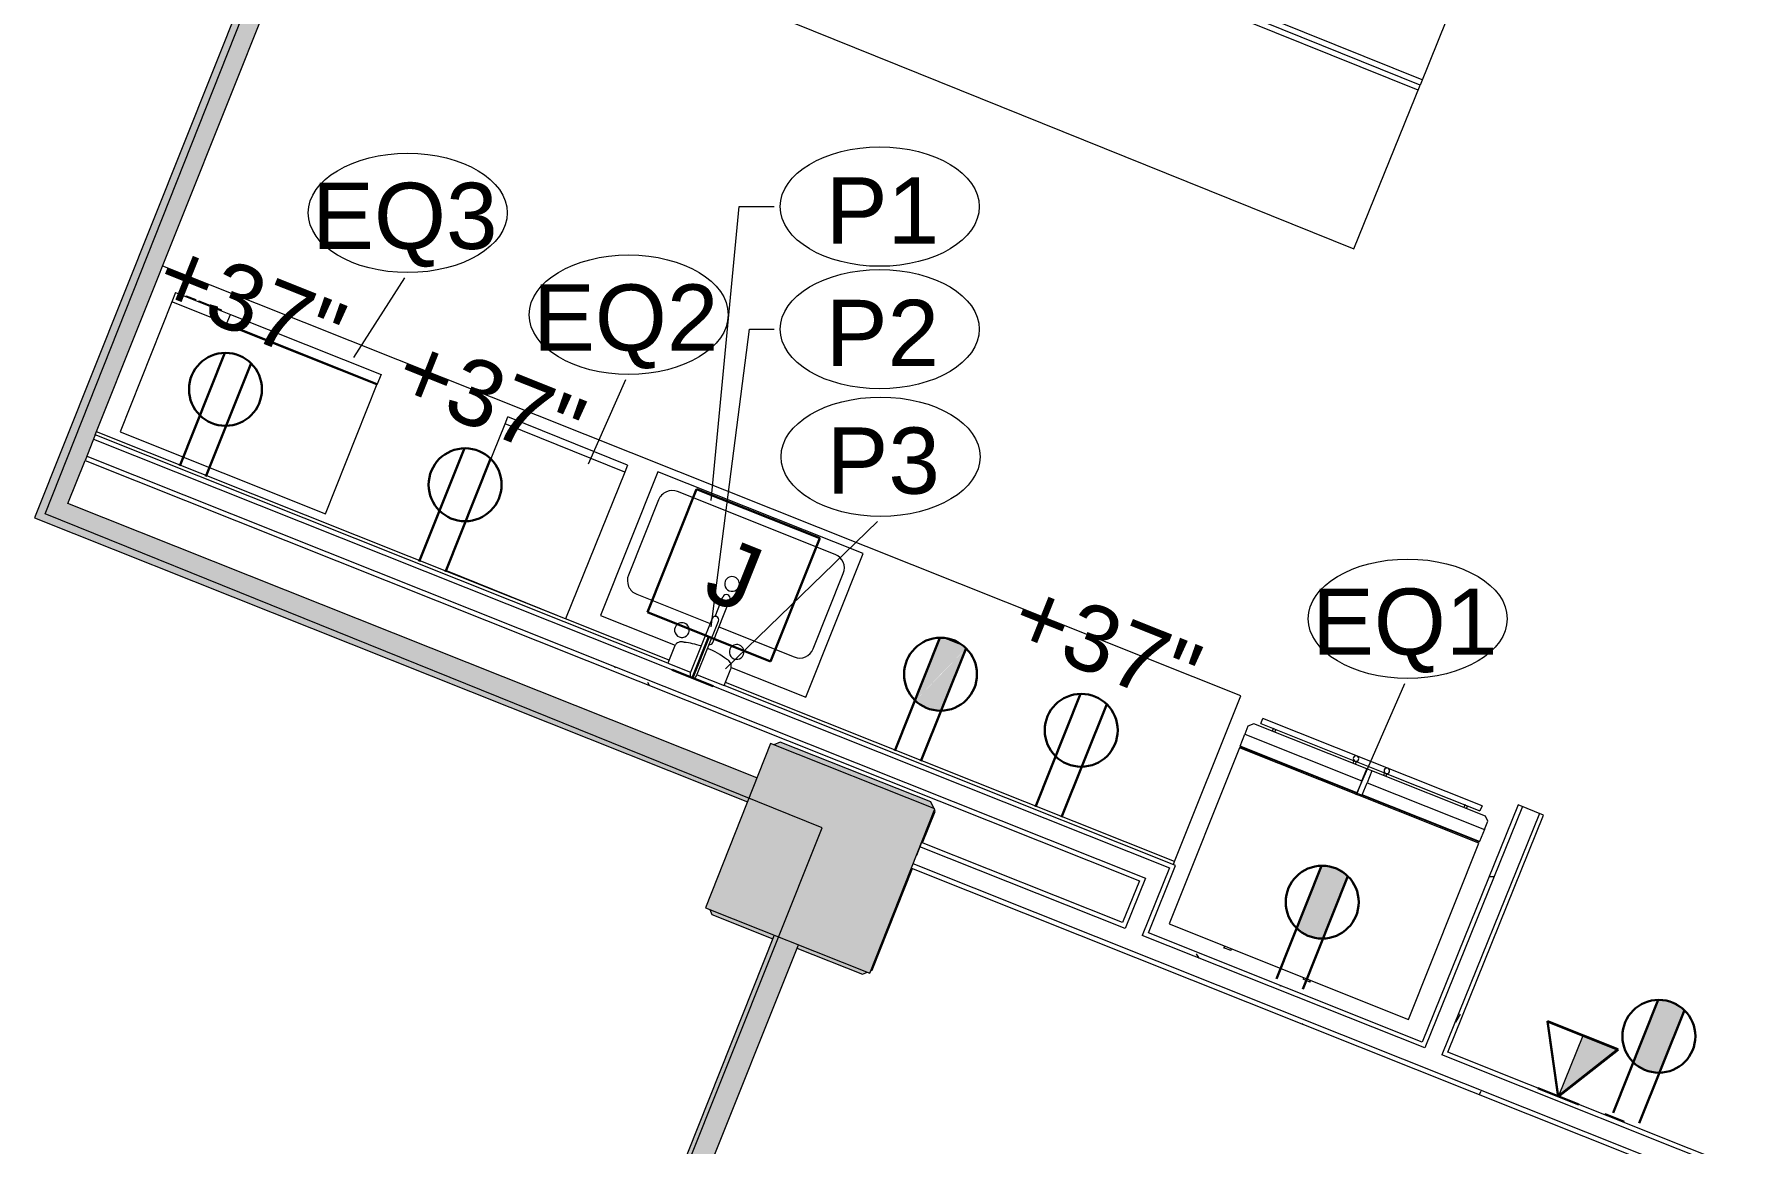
# Model space of a CAD drawing. Header units: inches. Extents: x -13 to 4331, y -638 to 2885.
# Drawn here: x 2575.8 to 2809.6, y 1684.1 to 1834.7 of the extents above; entities that cross this region are included whole.
import ezdxf

# ---------------------------------------------------------------- set-up
doc = ezdxf.new("R2010")
doc.units = ezdxf.units.IN
doc.header["$MEASUREMENT"] = 0
for name, color, linetype, lineweight in [('A-ANNO-NOTE', 131, 'Continuous', 30), ('A-DETL-THIN', 151, 'Continuous', 9), ('A-WALL', 113, 'Continuous', 9), ('A-WALL-PATT', 111, 'Continuous', 13), ('Chevy Chase Pavilion_3rd Floor Base_dwg', 8, 'Continuous', 9), ('E-ELEC-FIXT', 91, 'Continuous', 9), ('I-WALL', 2, 'Continuous', 13), ('P-SANR-FIXT', 6, 'Continuous', 9), ('P-SANR-FIXT-IDEN', 2, 'Continuous', 9), ('Q-CASE', 31, 'Continuous', 9), ('Q-SPCQ', 91, 'Continuous', 9), ('Q-SPCQ-IDEN', 132, 'Continuous', 9), ('S-COLS', 52, 'Continuous', 13)]:
    doc.layers.add(name, color=color, linetype=linetype, lineweight=lineweight)
doc.styles.add('Arial_4', font='arial.ttf', dxfattribs={"height": 9})
doc.styles.add('Swis721 Lt BT', font='swissl.ttf', dxfattribs={"height": 9})
pattern_1 = [(0, (0, 0), (30.72, 7.68), [1.267, -21.773, 1.267, -21.773, -122.88]), (0, (0, 0), (30.72, 7.68), [-46.08, 1.267, -44.813, 1.267, -21.773, -53.76]), (0, (0, 0), (30.72, 7.68), [-115.2, 1.267, -14.093, 1.267, -37.133]), (120, (11.52, 3.84), (-22.011075, 22.7643), [1.267, -21.773, 1.267, -21.773, -122.88]), (120, (11.52, 3.84), (-22.011075, 22.7643), [-46.08, 1.267, -44.813, 1.267, -21.773, -53.76]), (120, (11.52, 3.84), (-22.011075, 22.7643), [-115.2, 1.267, -14.093, 1.267, -37.133]), (240, (15.36, 19.2), (-8.708925, -30.4443), [1.267, -21.773, 1.267, -21.773, -122.88]), (240, (15.36, 19.2), (-8.708925, -30.4443), [-46.08, 1.267, -44.813, 1.267, -21.773, -53.76]), (240, (15.36, 19.2), (-8.708925, -30.4443), [-115.2, 1.267, -14.093, 1.267, -37.133])]

# ---------------------------------------------------------------- blocks, each defined once
blk = doc.blocks.new('Concrete-Rectangular-Column - 24x24-5082804-FIRST FLOOR POWER _ SIGNAL')
at = {"layer": 'S-COLS', "lineweight": 9}
blk.add_hatch(color=7, dxfattribs=at).paths.add_polyline_path([(12, -12), (12, 12), (-12, 12), (-12, -12)], flags=0)
at = {"layer": 'S-COLS', "color": 8, "lineweight": 20}
for p, q in [((12, 12), (-12, 12)), ((-12, 12), (-12, -12)), ((12, -12), (12, 12)), ((-12, -12), (12, -12))]:
    blk.add_line(p, q, dxfattribs=at)
blk = doc.blocks.new('C-Counter Top - ADJ HEIGHT-5508203-FIRST FLOOR POWER _ SIGNAL')
at = {"layer": 'Q-CASE'}
for p, q in [((-47.26, -0.31), (-47.26, -0.75)), ((-47.26, -0.75), (-47.26, -25)), ((-47.26, -0.75), (18.37, -0.75)), ((26.59, -0.75), (110.23, -0.75)), ((-47.26, -25), (110.23, -25))]:
    blk.add_line(p, q, dxfattribs=at)
blk = doc.blocks.new('A-Refrigerator - A-Refrigerator-V20-FIRST FLOOR POWER _ SIGNAL')
at = {"layer": 'Q-SPCQ'}
for p, q in [((17.5, 13.75), (-17.5, 13.75)), ((-17.5, 13.75), (-17.5, -12)), ((-3.18, 14), (-3.18, 13.75)), ((-3.16, 14), (-3.18, 14)), ((-3.18, 14), (-2.18, 14)), ((-2.18, 14), (-2.2, 14)), ((-2.18, 13.75), (-2.18, 14)), ((8.38, 14), (8.38, 13.75)), ((8.4, 14), (8.38, 14)), ((8.38, 14), (9.38, 14)), ((9.38, 14), (9.36, 14)), ((9.38, 13.75), (9.38, 14)), ((17.5, -12), (17.5, 13.75)), ((-17.5, -12), (17.5, -12)), ((-0.36, -12.19), (-17.5, -12.19)), ((-17.5, -12.19), (-17.5, -12.25)), ((-17.5, -12.25), (-0.36, -12.25)), ((-17.5, -14), (-17.5, -12.25)), ((-0.36, -14), (-17.5, -14)), ((-17.5, -14), (-17.5, -15.21)), ((-0.36, -12.25), (-0.36, -12.19)), ((17.5, -12.19), (-0.36, -12.19)), ((-0.36, -12.25), (-0.36, -14)), ((-0.36, -15.75), (-0.36, -14)), ((0.39, -12.25), (17.5, -12.25)), ((0.39, -14), (0.39, -12.25)), ((17.5, -14), (0.39, -14)), ((0.39, -14), (0.39, -15.75)), ((17.5, -12.25), (17.5, -12.19)), ((17.5, -12.25), (17.5, -14)), ((17.5, -15.14), (17.5, -14)), ((-17.5, -15.21), (-16.96, -15.75)), ((-16.96, -15.75), (-0.36, -15.75)), ((-2.39, -16.13), (-16, -16.13)), ((-16, -16.88), (-16, -16.13)), ((-14.19, -15.75), (-14.19, -16.13)), ((-14.19, -15.75), (-14.19, -16.17)), ((-13.81, -16.13), (-13.81, -15.75)), ((-13.81, -16.17), (-13.81, -15.75)), ((-2.42, -15.75), (-2.42, -16.18)), ((-2.42, -15.75), (-2.42, -16.18)), ((2.07, -16.13), (-2.07, -16.13)), ((-2.04, -16.2), (-2.04, -15.75)), ((-2.04, -16.2), (-2.04, -15.75)), ((-0.36, -15.75), (0.39, -15.75)), ((0.39, -15.75), (16.89, -15.75)), ((2.04, -15.75), (2.04, -16.2)), ((2.04, -15.75), (2.04, -16.2)), ((16, -16.13), (2.39, -16.13)), ((2.42, -16.18), (2.42, -15.75)), ((2.42, -16.18), (2.42, -15.75)), ((13.81, -15.75), (13.81, -16.13)), ((13.81, -15.75), (13.81, -16.17)), ((14.19, -16.13), (14.19, -15.75)), ((14.19, -16.17), (14.19, -15.75)), ((16, -16.13), (16, -16.88)), ((16.89, -15.75), (17.5, -15.14)), ((-16, -16.88), (16, -16.88))]:
    blk.add_line(p, q, dxfattribs=at)
for centre, start, end in [((-2.25, -16.5), 90, 270), ((-2.25, -16.5), 270, 90), ((2.25, -16.5), 90, 270), ((2.25, -16.5), 270, 90)]:
    blk.add_arc(centre, 0.375, start, end, dxfattribs=at)
blk = doc.blocks.new('C-Counter Top1 - 24_ Depth-5485153-FIRST FLOOR POWER _ SIGNAL')
at = {"layer": 'Q-CASE'}
for p, q in [((-47.26, 0), (-47.26, -24)), ((101.74, -24), (101.74, 0)), ((101.74, -0.75), (-47.26, -0.75)), ((-47.26, -24), (101.74, -24))]:
    blk.add_line(p, q, dxfattribs=at)
blk = doc.blocks.new('C-Counter Top1 - 16_ Depth_ Bar Height-5485154-FIRST FLOOR POWER _ SIGNAL')
at = {"layer": 'Q-CASE'}
for p, q in [((-47.26, 16), (101.74, 16)), ((-47.26, 0), (-47.26, 16)), ((101.74, 16), (101.74, 0)), ((101.74, 0.75), (-47.26, 0.75)), ((101.74, 0), (-47.26, 0))]:
    blk.add_line(p, q, dxfattribs=at)
blk = doc.blocks.new('Sink Kitchen-Single - 30_ x 21_-V22-FIRST FLOOR POWER _ SIGNAL')
at = {"layer": 'P-SANR-FIXT'}
for p, q in [((-3.47, 10.59), (-14.38, 10.59)), ((-14.38, 10.59), (-14.38, -10.41)), ((15.62, 10.59), (4.71, 10.59)), ((15.62, -10.41), (15.62, 10.59)), ((0.12, 8.34), (0.12, 2.09)), ((0.12, 6.09), (-10.88, 6.09)), ((1.12, 4.96), (1.12, 2.09)), ((12.12, 6.09), (1.4, 6.09)), ((-12.88, 4.09), (-12.88, -6.91)), ((14.12, -6.91), (14.12, 4.09)), ((-10.88, -8.91), (12.12, -8.91)), ((-14.38, -10.41), (15.62, -10.41))]:
    blk.add_line(p, q, dxfattribs=at)
for centre, radius, start, end in [((-3.38, 8.34), 1, 360, 180), ((-3.38, 8.34), 1, 180, 0), ((0.62, 8.34), 0.5, 108.7594, 180), ((4.62, 8.34), 1, 360, 180), ((4.62, 8.34), 1, 180, 360), ((-10.88, 4.09), 2, 90, 180), ((12.12, 4.09), 2, 360, 90), ((0.62, 0), 1, 360, 180), ((0.62, 0), 1, 180, 0), ((0.62, 2.09), 0.5, 180, 0), ((-10.88, -6.91), 2, 180, 270), ((12.12, -6.91), 2, 270, 0)]:
    blk.add_arc(centre, radius, start, end, dxfattribs=at)
blk = doc.blocks.new('PS - Power Device _Wall Base_ - Dedicated Duplex-4862729-FIRST FLOOR POWER _ SIGNAL')
at = {"layer": 'E-ELEC-FIXT'}
for p, q in [((2700.3, 1495.32), (2700.23, 1495.15)), ((2702.79, 1494.13), (2700.23, 1495.15)), ((2702.79, 1494.13), (2702.86, 1494.31))]:
    blk.add_line(p, q, dxfattribs=at)
blk = doc.blocks.new('P-Faucet-Counter - Polished Chrome-4259823-FIRST FLOOR POWER _ SIGNAL')
at = {"layer": 'P-SANR-FIXT'}
for p, q in [((-0.47, 0.12), (-0.47, -7.88)), ((0.47, -7.88), (0.47, 0.12))]:
    blk.add_line(p, q, dxfattribs=at)
for centre, start, end in [((0, 0.12), 0, 180), ((0, -7.88), 180, 360)]:
    blk.add_arc(centre, 0.467, start, end, dxfattribs=at)
blk = doc.blocks.new('P-Water Filtration Cooler Bottle Filler - Bottle Filler-5619161-FIRST FLOOR POWER _ SIGNAL')
at = {"layer": 'P-SANR-FIXT'}
for p, q in [((-4.11, 4.32), (-4.11, 1.88)), ((4.11, 1.88), (4.11, 4.32)), ((-4.11, 1.88), (-0.78, 1.88)), ((0.16, 1.88), (4.11, 1.88))]:
    blk.add_line(p, q, dxfattribs=at)
for start, end in [(93.8323, 105.5019), (74.4981, 89.226)]:
    blk.add_arc((0, -5.9), 11.64, start, end, dxfattribs=at)
for points in [[(-3.11, 5.32), (-3.19, 5.32), (-3.34, 5.3), (-3.55, 5.23), (-3.74, 5.11), (-3.93, 4.92), (-4.05, 4.71), (-4.1, 4.49), (-4.11, 4.38), (-4.11, 4.32)], [(4.11, 4.32), (4.11, 4.4), (4.09, 4.55), (4.02, 4.76), (3.9, 4.95), (3.71, 5.14), (3.5, 5.26), (3.28, 5.31), (3.17, 5.32), (3.11, 5.32)]]:
    blk.add_open_spline(points, degree=3, knots=[0, 0, 0, 0, 0.142857, 0.285714, 0.428571, 0.571429, 0.785714, 0.892857, 1, 1, 1, 1], dxfattribs=at)
blk = doc.blocks.new('A-Microwave - 1000 Watt-2_5CuFt-V56-FIRST FLOOR POWER _ SIGNAL')
at = {"layer": 'Q-SPCQ'}
for p, q in [((17.11, -8.38), (-12.89, -8.38)), ((-12.89, -8.38), (-12.89, -27.38)), ((17.11, -27.38), (17.11, -8.38)), ((-12.89, -27.25), (9.11, -27.25)), ((-12.89, -28.75), (-12.89, -27.25)), ((-12.89, -27.38), (17.11, -27.38)), ((9.11, -27.25), (9.11, -28.75)), ((17.11, -28.75), (17.11, -27.38)), ((9.11, -28.75), (-12.89, -28.75)), ((17.11, -28.75), (9.11, -28.75)), ((10.48, -28.75), (10.48, -28.88)), ((11.86, -28.88), (10.48, -28.88)), ((11.86, -28.75), (11.86, -28.88)), ((11.92, -28.88), (11.86, -28.88)), ((11.92, -28.88), (11.92, -28.75)), ((12.42, -28.88), (11.92, -28.88)), ((12.42, -28.75), (12.42, -28.88)), ((13.79, -28.88), (12.42, -28.88)), ((13.79, -28.88), (13.79, -28.75)), ((14.23, -28.75), (14.23, -28.88)), ((15.61, -28.88), (14.23, -28.88)), ((15.61, -28.88), (15.61, -28.75))]:
    blk.add_line(p, q, dxfattribs=at)
blk = doc.blocks.new('A-Dishwasher - A-Dishwasher-4719265-FIRST FLOOR POWER _ SIGNAL')
at = {"layer": 'Q-SPCQ'}
for p, q in [((-8.75, -10.25), (-8.75, 11.24)), ((-7.53, 11.25), (8.75, 11.25)), ((8.75, 11.25), (8.75, -10.25)), ((-8.75, -11.25), (-8.75, -10.25)), ((-8.75, -10.25), (8.75, -10.25)), ((-8.75, -10.25), (8.75, -10.25)), ((-8.75, -11.25), (8.75, -11.25)), ((8.75, -10.25), (8.75, -11.25))]:
    blk.add_line(p, q, dxfattribs=at)
blk = doc.blocks.new('Chevy Chase Pavilion_3rd Floor Base_dwg-5020009-FIRST FLOOR POWER _ SIGNAL')
at = {"layer": 'A-WALL-PATT', "lineweight": 9}
h = blk.add_hatch(color=7, dxfattribs=at)
h.paths.add_polyline_path([(2688.12, 1707.05), (2688.79, 1707.34), (2679.41, 1711.06), (2679.21, 1710.58), (2687.7, 1707.22)], flags=0)
h.paths.add_polyline_path([(2689.23, 1707.53), (2689.42, 1707.61), (2694.88, 1721.4), (2694.75, 1721.44), (2689.26, 1707.61)], flags=0)
h.paths.add_polyline_path([(2675.96, 1711.87), (2676.15, 1712.35), (2667.38, 1715.83), (2667.67, 1715.15), (2675.65, 1711.99)], flags=0)
h.paths.add_polyline_path([(2695.44, 1723.19), (2696.13, 1724.94), (2696.27, 1724.88), (2697.95, 1729.2), (2697.88, 1729.36), (2695.9, 1724.35)], flags=0)
h.paths.add_polyline_path([(2697.78, 1729.59), (2697.4, 1730.47), (2676.95, 1738.57), (2676.08, 1738.2), (2697.4, 1729.74)], flags=0)
at = {"layer": 'S-COLS', "color": 7, "lineweight": 9, "flags": 128}
for points in [[(2697.78, 1729.59), (2697.4, 1730.47), (2676.95, 1738.57), (2676.08, 1738.2)], [(2696.27, 1724.88), (2697.96, 1729.17), (2697.88, 1729.36)], [(2689.23, 1707.53), (2689.42, 1707.61), (2694.88, 1721.4)], [(2667.38, 1715.83), (2667.67, 1715.15), (2675.96, 1711.87)], [(2679.21, 1710.58), (2688.12, 1707.05), (2688.79, 1707.34)]]:
    blk.add_lwpolyline(points, dxfattribs=at)
blk = doc.blocks.new('Appliance_Specialty Equipment Tag - Standard-3515593-FIRST FLOOR POWER _ SIGNAL')
at = {"layer": 'Q-SPCQ-IDEN'}
blk.add_ellipse((-0.0499, 0.0037), major_axis=(-0.1406, 0), ratio=0.600473, dxfattribs=at)
blk = doc.blocks.new('Plumbing Equipment Tag - Standard-3394155-FIRST FLOOR POWER _ SIGNAL')
at = {"layer": 'P-SANR-FIXT-IDEN'}
blk.add_ellipse((-0.0499, 0.0037), major_axis=(-0.1406, 0), ratio=0.600473, dxfattribs=at)

msp = doc.modelspace()

# ---------------------------------------------------------------- hatches: boundary and pattern name
at = {"layer": 'A-ANNO-NOTE', "lineweight": 9}
for points in [[(2695.23, 1744.26), (2702.15, 1751.27), (2698.6, 1752.7)], [(2695.37, 1744.13), (2702.15, 1751.27), (2695.3, 1744.19)], [(2695.44, 1744.06), (2702.15, 1751.27), (2695.37, 1744.13)], [(2695.52, 1744), (2702.15, 1751.27), (2695.44, 1744.06)], [(2695.6, 1743.93), (2702.15, 1751.27), (2695.52, 1744)], [(2695.67, 1743.87), (2702.15, 1751.27), (2695.6, 1743.93)], [(2695.75, 1743.81), (2702.15, 1751.27), (2695.67, 1743.87)], [(2695.83, 1743.76), (2702.15, 1751.27), (2695.75, 1743.81)], [(2695.91, 1743.7), (2702.15, 1751.27), (2695.83, 1743.76)], [(2695.99, 1743.64), (2702.15, 1751.27), (2695.91, 1743.7)], [(2696.08, 1743.59), (2702.15, 1751.27), (2695.99, 1743.64)], [(2696.16, 1743.54), (2702.15, 1751.27), (2696.08, 1743.59)], [(2696.25, 1743.49), (2702.15, 1751.27), (2696.16, 1743.54)], [(2696.33, 1743.44), (2702.15, 1751.27), (2696.25, 1743.49)], [(2696.42, 1743.4), (2702.15, 1751.27), (2696.33, 1743.44)], [(2696.51, 1743.35), (2702.15, 1751.27), (2696.42, 1743.4)], [(2696.59, 1743.31), (2702.15, 1751.27), (2696.51, 1743.35)], [(2696.68, 1743.27), (2702.15, 1751.27), (2696.59, 1743.31)], [(2696.77, 1743.23), (2702.15, 1751.27), (2696.68, 1743.27)], [(2696.87, 1743.19), (2702.15, 1751.27), (2696.77, 1743.23)], [(2696.96, 1743.16), (2702.15, 1751.27), (2696.87, 1743.19)], [(2697.05, 1743.12), (2702.15, 1751.27), (2696.96, 1743.16)], [(2697.14, 1743.09), (2702.15, 1751.27), (2697.05, 1743.12)], [(2697.24, 1743.06), (2702.15, 1751.27), (2697.14, 1743.09)], [(2697.33, 1743.03), (2702.15, 1751.27), (2697.24, 1743.06)], [(2697.43, 1743.01), (2702.15, 1751.27), (2697.33, 1743.03)], [(2697.52, 1742.98), (2702.15, 1751.27), (2697.43, 1743.01)], [(2697.62, 1742.96), (2702.15, 1751.27), (2697.52, 1742.98)], [(2697.71, 1742.94), (2702.15, 1751.27), (2697.62, 1742.96)], [(2697.81, 1742.92), (2702.15, 1751.27), (2697.71, 1742.94)], [(2697.91, 1742.9), (2702.15, 1751.27), (2697.81, 1742.92)], [(2698, 1742.89), (2702.15, 1751.27), (2697.91, 1742.9)], [(2698.1, 1742.88), (2702.15, 1751.27), (2698, 1742.89)], [(2698.2, 1742.87), (2702.15, 1751.27), (2698.1, 1742.88)], [(2698.3, 1742.86), (2702.15, 1751.27), (2698.2, 1742.87)], [(2698.39, 1742.85), (2702.15, 1751.27), (2698.3, 1742.86)], [(2698.49, 1742.84), (2702.15, 1751.27), (2698.39, 1742.85)], [(2698.59, 1742.84), (2702.15, 1751.27), (2698.49, 1742.84)], [(2698.69, 1742.84), (2702.15, 1751.27), (2698.59, 1742.84)], [(2702.15, 1751.27), (2698.79, 1752.71), (2698.6, 1752.7), (2699.07, 1752.51)], [(2698.69, 1742.84), (2698.79, 1742.84), (2702.15, 1751.27), (2699.07, 1743.77)], [(2701.79, 1751.61), (2698.99, 1752.71), (2698.79, 1752.71), (2699.07, 1752.61)], [(2701.79, 1751.61), (2699.39, 1752.68), (2699.07, 1752.68)], [(2702.15, 1751.27), (2701.79, 1751.61), (2699.07, 1752.59)], [(2701.56, 1751.8), (2700.53, 1752.38), (2699.39, 1752.68)], [(2701.79, 1751.61), (2701.56, 1751.8), (2699.39, 1752.68)], [(2700.53, 1752.38), (2700.25, 1752.48), (2699.58, 1752.65)], [(2701.56, 1751.8), (2700.98, 1752.17), (2700.53, 1752.38)], [(2695.3, 1744.19), (2699.07, 1748.15), (2695.23, 1744.26)], [(2747.02, 1713.31), (2753.94, 1720.32), (2750.39, 1721.75)], [(2753.87, 1720.39), (2750.59, 1721.76), (2750.39, 1721.75)], [(2753.94, 1720.32), (2753.87, 1720.39), (2750.39, 1721.75)], [(2753.87, 1720.39), (2751.86, 1721.59), (2750.59, 1721.76)], [(2751.86, 1721.59), (2751.38, 1721.7), (2750.79, 1721.76)], [(2752.86, 1721.17), (2752.69, 1721.27), (2751.86, 1721.59)], [(2752.69, 1721.27), (2752.42, 1721.39), (2751.86, 1721.59)], [(2753.36, 1720.85), (2752.86, 1721.17), (2751.86, 1721.59)], [(2753.87, 1720.39), (2753.36, 1720.85), (2751.86, 1721.59)], [(2747.09, 1713.24), (2753.94, 1720.32), (2747.02, 1713.31)], [(2747.17, 1713.18), (2753.94, 1720.32), (2747.09, 1713.24)], [(2747.24, 1713.11), (2753.94, 1720.32), (2747.17, 1713.18)], [(2747.31, 1713.05), (2753.94, 1720.32), (2747.24, 1713.11)], [(2747.39, 1712.98), (2753.94, 1720.32), (2747.31, 1713.05)], [(2747.47, 1712.92), (2753.94, 1720.32), (2747.39, 1712.98)], [(2747.55, 1712.86), (2753.94, 1720.32), (2747.47, 1712.92)], [(2747.63, 1712.81), (2753.94, 1720.32), (2747.55, 1712.86)], [(2747.71, 1712.75), (2753.94, 1720.32), (2747.63, 1712.81)], [(2747.79, 1712.69), (2753.94, 1720.32), (2747.71, 1712.75)], [(2747.87, 1712.64), (2753.94, 1720.32), (2747.79, 1712.69)], [(2747.95, 1712.59), (2753.94, 1720.32), (2747.87, 1712.64)], [(2748.04, 1712.54), (2753.94, 1720.32), (2747.95, 1712.59)], [(2748.13, 1712.49), (2753.94, 1720.32), (2748.04, 1712.54)], [(2748.21, 1712.45), (2753.94, 1720.32), (2748.13, 1712.49)], [(2748.3, 1712.4), (2753.94, 1720.32), (2748.21, 1712.45)], [(2748.39, 1712.36), (2753.94, 1720.32), (2748.3, 1712.4)], [(2748.48, 1712.32), (2753.94, 1720.32), (2748.39, 1712.36)], [(2748.57, 1712.28), (2753.94, 1720.32), (2748.48, 1712.32)], [(2748.66, 1712.24), (2753.94, 1720.32), (2748.57, 1712.28)], [(2748.75, 1712.21), (2753.94, 1720.32), (2748.66, 1712.24)], [(2748.84, 1712.17), (2753.94, 1720.32), (2748.75, 1712.21)], [(2748.94, 1712.14), (2753.94, 1720.32), (2748.84, 1712.17)], [(2749.03, 1712.11), (2753.94, 1720.32), (2748.94, 1712.14)], [(2749.12, 1712.08), (2753.94, 1720.32), (2749.03, 1712.11)], [(2749.22, 1712.06), (2753.94, 1720.32), (2749.12, 1712.08)], [(2749.31, 1712.03), (2753.94, 1720.32), (2749.22, 1712.06)], [(2749.41, 1712.01), (2753.94, 1720.32), (2749.31, 1712.03)], [(2749.51, 1711.99), (2753.94, 1720.32), (2749.41, 1712.01)], [(2749.6, 1711.97), (2753.94, 1720.32), (2749.51, 1711.99)], [(2749.7, 1711.95), (2753.94, 1720.32), (2749.6, 1711.97)], [(2749.8, 1711.94), (2753.94, 1720.32), (2749.7, 1711.95)], [(2749.9, 1711.93), (2753.94, 1720.32), (2749.8, 1711.94)], [(2749.99, 1711.92), (2753.94, 1720.32), (2749.9, 1711.93)], [(2750.09, 1711.91), (2753.94, 1720.32), (2749.99, 1711.92)], [(2750.19, 1711.9), (2753.94, 1720.32), (2750.09, 1711.91)], [(2750.29, 1711.89), (2753.94, 1720.32), (2750.19, 1711.9)], [(2750.39, 1711.89), (2753.94, 1720.32), (2750.29, 1711.89)], [(2750.48, 1711.89), (2753.94, 1720.32), (2750.39, 1711.89)], [(2750.48, 1711.89), (2750.58, 1711.89), (2753.94, 1720.32)], [(2792.7, 1695.1), (2799.62, 1702.1), (2796.06, 1703.54)], [(2792.77, 1695.03), (2799.62, 1702.1), (2792.7, 1695.1)], [(2792.84, 1694.96), (2799.62, 1702.1), (2792.77, 1695.03)], [(2792.91, 1694.9), (2799.62, 1702.1), (2792.84, 1694.96)], [(2792.99, 1694.83), (2799.62, 1702.1), (2792.91, 1694.9)], [(2793.06, 1694.77), (2799.62, 1702.1), (2792.99, 1694.83)], [(2793.14, 1694.71), (2799.62, 1702.1), (2793.06, 1694.77)], [(2793.22, 1694.65), (2799.62, 1702.1), (2793.14, 1694.71)], [(2793.3, 1694.59), (2799.62, 1702.1), (2793.22, 1694.65)], [(2793.38, 1694.54), (2799.62, 1702.1), (2793.3, 1694.59)], [(2793.46, 1694.48), (2799.62, 1702.1), (2793.38, 1694.54)], [(2793.54, 1694.43), (2799.62, 1702.1), (2793.46, 1694.48)], [(2793.63, 1694.38), (2799.62, 1702.1), (2793.54, 1694.43)], [(2793.71, 1694.33), (2799.62, 1702.1), (2793.63, 1694.38)], [(2793.8, 1694.28), (2799.62, 1702.1), (2793.71, 1694.33)], [(2793.89, 1694.23), (2799.62, 1702.1), (2793.8, 1694.28)], [(2793.97, 1694.19), (2799.62, 1702.1), (2793.89, 1694.23)], [(2794.06, 1694.15), (2799.62, 1702.1), (2793.97, 1694.19)], [(2794.15, 1694.11), (2799.62, 1702.1), (2794.06, 1694.15)], [(2794.24, 1694.07), (2799.62, 1702.1), (2794.15, 1694.11)], [(2794.33, 1694.03), (2799.62, 1702.1), (2794.24, 1694.07)], [(2794.42, 1693.99), (2799.62, 1702.1), (2794.33, 1694.03)], [(2794.52, 1693.96), (2799.62, 1702.1), (2794.42, 1693.99)], [(2794.61, 1693.93), (2799.62, 1702.1), (2794.52, 1693.96)], [(2794.7, 1693.9), (2799.62, 1702.1), (2794.61, 1693.93)], [(2794.8, 1693.87), (2799.62, 1702.1), (2794.7, 1693.9)], [(2794.89, 1693.84), (2799.62, 1702.1), (2794.8, 1693.87)], [(2794.99, 1693.82), (2799.62, 1702.1), (2794.89, 1693.84)], [(2795.08, 1693.8), (2799.62, 1702.1), (2794.99, 1693.82)], [(2795.18, 1693.78), (2799.62, 1702.1), (2795.08, 1693.8)], [(2795.28, 1693.76), (2799.62, 1702.1), (2795.18, 1693.78)], [(2795.37, 1693.74), (2799.62, 1702.1), (2795.28, 1693.76)], [(2795.47, 1693.73), (2799.62, 1702.1), (2795.37, 1693.74)], [(2795.57, 1693.71), (2799.62, 1702.1), (2795.47, 1693.73)], [(2795.67, 1693.7), (2799.62, 1702.1), (2795.57, 1693.71)], [(2795.76, 1693.69), (2799.62, 1702.1), (2795.67, 1693.7)], [(2795.86, 1693.69), (2799.62, 1702.1), (2795.76, 1693.69)], [(2795.96, 1693.68), (2799.62, 1702.1), (2795.86, 1693.69)], [(2796.06, 1693.68), (2799.62, 1702.1), (2795.96, 1693.68)], [(2799.55, 1702.17), (2796.26, 1703.55), (2796.06, 1703.54)], [(2799.62, 1702.1), (2799.55, 1702.17), (2796.06, 1703.54)], [(2796.16, 1693.68), (2799.62, 1702.1), (2796.06, 1693.68)], [(2796.16, 1693.68), (2796.26, 1693.68), (2799.62, 1702.1)], [(2799.55, 1702.17), (2797.53, 1703.38), (2796.26, 1703.55)], [(2797.53, 1703.38), (2797.05, 1703.49), (2796.46, 1703.54)], [(2798.53, 1702.96), (2798.36, 1703.05), (2797.53, 1703.38)], [(2798.36, 1703.05), (2798.09, 1703.18), (2797.53, 1703.38)], [(2799.03, 1702.63), (2798.53, 1702.96), (2797.53, 1703.38)], [(2799.55, 1702.17), (2799.03, 1702.63), (2797.53, 1703.38)], [(2782.53, 1690.41), (2790.63, 1696.8), (2785.84, 1698.71)]]:
    msp.add_hatch(color=256, dxfattribs=at).paths.add_polyline_path(points, flags=0)
at = {"layer": 'A-WALL-PATT', "lineweight": 9}
h = msp.add_hatch(color=7, dxfattribs=at)
h.paths.add_polyline_path([(2579.01, 1767.74), (2642.08, 1925.88), (2638.83, 1927.18), (2575.76, 1769.04)], flags=0)
h.paths.add_polyline_path([(2656.89, 1963.03), (2716.72, 2113.05), (2715.49, 2110.38), (2712.55, 2111.55), (2687.68, 2049.18), (2686.04, 2045.57), (2684.48, 2041.14), (2653.87, 1964.39), (2653.69, 1964.46), (2653.64, 1964.33), (2653.87, 1964.24)], flags=0)
h.paths.add_polyline_path([(2712.27, 2111.33), (2712.55, 2111.55), (2712.38, 2111.62), (2712.35, 2111.55)], flags=0)
h = msp.add_hatch(dxfattribs=at)
h.set_pattern_fill('FP_13', color=256, style=0, pattern_type=2)
h.set_pattern_definition(pattern_1)
h.paths.add_polyline_path([(2729.78, 1721.48), (2730.01, 1722.06), (2665.65, 1747.68), (2665.51, 1747.44), (2665.45, 1747.37), (2665.24, 1747.28), (2665, 1747.31), (2664.81, 1747.46), (2664.71, 1747.68), (2664.74, 1747.92), (2664.8, 1748.06), (2584.01, 1780.28), (2583.78, 1779.7), (2729.72, 1721.5)], flags=0)
h = msp.add_hatch(dxfattribs=at)
h.set_pattern_fill('FP_13', color=256, style=0, pattern_type=2)
h.set_pattern_definition(pattern_1)
h.paths.add_polyline_path([(2725.71, 1719.74), (2725.94, 1720.32), (2582.85, 1777.38), (2582.62, 1776.8), (2724.25, 1720.32)], flags=0)
for points in [[(2672.5, 1730.46), (2673.79, 1733.71), (2580.31, 1770.99), (2579.01, 1767.74), (2666.8, 1732.73)], [(2607.63, 1531.09), (2679.41, 1711.06), (2676.15, 1712.35), (2604.38, 1532.38)]]:
    msp.add_hatch(color=7, dxfattribs=at).paths.add_polyline_path(points, flags=0)
h = msp.add_hatch(dxfattribs=at)
h.set_pattern_fill('FP_13', color=256, style=0, pattern_type=2)
h.set_pattern_definition(pattern_1)
h.paths.add_polyline_path([(2764.64, 1697.62), (2777.65, 1729.81), (2777.07, 1730.04), (2764.06, 1697.85), (2764.41, 1697.71)], flags=0)
h = msp.add_hatch(dxfattribs=at)
h.set_pattern_fill('FP_13', color=256, style=0, pattern_type=2)
h.set_pattern_definition(pattern_1)
h.paths.add_polyline_path([(2767.54, 1696.46), (2780.54, 1728.64), (2779.96, 1728.87), (2766.96, 1696.69)], flags=0)
h = msp.add_hatch(dxfattribs=at)
h.set_pattern_fill('FP_13', color=256, style=0, pattern_type=2)
h.set_pattern_definition(pattern_1)
h.paths.add_polyline_path([(3028.9, 1591.56), (3029.13, 1592.14), (2878.84, 1652.08), (2878.61, 1651.5), (2998.25, 1603.78)], flags=0)
h.paths.add_polyline_path([(2876.29, 1652.42), (2876.52, 1653), (2866.87, 1656.81), (2866.28, 1656.41), (2874.1, 1653.29)], flags=0)
h.paths.add_polyline_path([(2865.58, 1656.69), (2864.95, 1657.61), (2848.93, 1664), (2848.69, 1663.43), (2852.47, 1661.92)], flags=0)
h.paths.add_polyline_path([(2846.37, 1664.35), (2846.6, 1664.93), (2766.96, 1696.69), (2766.73, 1696.11), (2846.02, 1664.49)], flags=0)
h.paths.add_polyline_path([(2764.41, 1697.04), (2764.64, 1697.62), (2726.31, 1712.9), (2726.08, 1712.32), (2754.65, 1700.93)], flags=0)
h.paths.add_polyline_path([(2723.76, 1713.25), (2723.99, 1713.83), (2696.13, 1724.94), (2695.9, 1724.35), (2720.95, 1714.37)], flags=0)
h = msp.add_hatch(dxfattribs=at)
h.set_pattern_fill('FP_13', color=256, style=0, pattern_type=2)
h.set_pattern_definition(pattern_1)
h.paths.add_polyline_path([(3027.74, 1588.66), (3027.97, 1589.24), (2990.51, 1604.18), (2990.28, 1603.6), (3020.46, 1591.56)], flags=0)
h.paths.add_polyline_path([(2989.82, 1603.78), (2990.05, 1604.36), (2809.21, 1676.48), (2808.98, 1675.9), (2988.36, 1604.36)], flags=0)
h.paths.add_polyline_path([(2806.66, 1676.82), (2806.89, 1677.4), (2694.98, 1722.03), (2694.75, 1721.45), (2806.08, 1677.06)], flags=0)

# ---------------------------------------------------------------- linework, layer by layer
at = {"layer": 'A-ANNO-NOTE'}
for p, q in [((2595.47, 1776.08), (2601.59, 1791.43)), ((2595.47, 1776.08), (2601.59, 1791.43)), ((2599.03, 1774.66), (2605.15, 1790.01)), ((2627.98, 1763.12), (2634.1, 1778.47)), ((2627.98, 1763.12), (2634.1, 1778.47)), ((2631.54, 1761.7), (2637.66, 1777.05)), ((2665.59, 1772.91), (2658.92, 1756.2)), ((2682.31, 1766.25), (2665.59, 1772.91)), ((2675.64, 1749.53), (2682.31, 1766.25)), ((2658.92, 1756.2), (2675.64, 1749.53)), ((2665.06, 1747.29), (2667.28, 1752.86)), ((2692.49, 1737.39), (2698.61, 1752.74)), ((2692.49, 1737.39), (2698.61, 1752.74)), ((2696.05, 1735.97), (2702.17, 1751.32)), ((2667.84, 1746.18), (2662.27, 1748.4)), ((2711.57, 1729.78), (2717.7, 1745.13)), ((2711.57, 1729.78), (2717.7, 1745.13)), ((2715.13, 1728.36), (2721.26, 1743.71)), ((2744.28, 1706.44), (2750.4, 1721.79)), ((2744.28, 1706.44), (2750.4, 1721.79)), ((2747.84, 1705.02), (2753.96, 1720.37)), ((2789.96, 1688.22), (2796.08, 1703.58)), ((2789.96, 1688.22), (2796.08, 1703.58)), ((2793.52, 1686.81), (2799.64, 1702.16)), ((2782.52, 1690.49), (2781.04, 1700.69)), ((2781.04, 1700.69), (2790.62, 1696.87)), ((2782.53, 1690.41), (2781.05, 1700.62)), ((2781.05, 1700.62), (2790.63, 1696.8)), ((2782.52, 1690.49), (2790.62, 1696.87)), ((2782.53, 1690.41), (2790.63, 1696.8)), ((2785.3, 1689.38), (2779.73, 1691.6))]:
    msp.add_line(p, q, dxfattribs=at)
at = {"layer": 'A-ANNO-NOTE', "lineweight": 9}
for p, q in [((2698.6, 1752.7), (2695.23, 1744.26)), ((2698.79, 1742.84), (2702.15, 1751.27)), ((2750.39, 1721.75), (2747.02, 1713.31)), ((2750.58, 1711.89), (2753.94, 1720.32)), ((2796.06, 1703.54), (2792.7, 1695.1)), ((2796.26, 1693.68), (2799.62, 1702.1)), ((2785.84, 1698.71), (2782.53, 1690.41)), ((2790.63, 1696.8), (2785.84, 1698.71)), ((2782.53, 1690.41), (2790.63, 1696.8))]:
    msp.add_line(p, q, dxfattribs=at)
at = {"layer": 'A-ANNO-NOTE'}
for centre in [(2601.68, 1786.48), (2634.19, 1773.52), (2698.7, 1747.79), (2717.79, 1740.18), (2750.49, 1716.84), (2796.17, 1698.63)]:
    msp.add_circle(centre, 4.95, dxfattribs=at)
at = {"layer": 'A-ANNO-NOTE', "lineweight": 9}
for centre, radius, start, end in [((2698.84, 1748.21), 4.5, 42.7736, 93.1814), ((2698.7, 1747.79), 4.95, 225.4824, 271.0336), ((2750.64, 1717.26), 4.5, 42.7744, 93.1821), ((2750.49, 1716.84), 4.95, 225.4831, 271.0343), ((2796.31, 1699.05), 4.5, 42.7744, 93.1821), ((2796.17, 1698.63), 4.95, 225.4831, 271.0343)]:
    msp.add_arc(centre, radius, start, end, dxfattribs=at)
at = {"layer": 'A-DETL-THIN'}
for p, q in [((2577.2, 1769.55), (2774.37, 2267.06)), ((2682.63, 1726.95), (2577.2, 1769.55)), ((2585.54, 1483.49), (2682.63, 1726.95))]:
    msp.add_line(p, q, dxfattribs=at)
at = {"layer": 'A-WALL', "lineweight": 13}
for p, q in [((2584.01, 1780.28), (2582.62, 1776.8)), ((2583.78, 1779.7), (2729.78, 1721.48)), ((2582.85, 1777.38), (2726.52, 1720.08)), ((2777.65, 1729.81), (2764.41, 1697.04)), ((2779.96, 1728.87), (2766.73, 1696.11)), ((2723.76, 1713.25), (2695.9, 1724.35)), ((2806.89, 1677.4), (2694.98, 1722.03)), ((2729.78, 1721.48), (2726.08, 1712.32)), ((2726.52, 1720.08), (2723.76, 1713.25)), ((2764.41, 1697.04), (2726.08, 1712.32)), ((2846.37, 1664.35), (2766.73, 1696.11))]:
    msp.add_line(p, q, dxfattribs=at)
at = {"layer": 'I-WALL', "color": 8, "lineweight": 20}
for p, q in [((2638.83, 1927.18), (2575.76, 1769.04)), ((2584.01, 1780.28), (2642.08, 1925.88)), ((2580.31, 1770.99), (2582.62, 1776.8)), ((2673.79, 1733.71), (2580.31, 1770.99)), ((2575.76, 1769.04), (2672.5, 1730.46)), ((2676.15, 1712.35), (2584.64, 1482.88)), ((2608.83, 1534.09), (2679.41, 1711.06))]:
    msp.add_line(p, q, dxfattribs=at)
at = {"layer": 'I-WALL'}
for p, q in [((2661.7, 1749.3), (2584.01, 1780.28)), ((2582.62, 1776.8), (2725.71, 1719.74)), ((2730.59, 1721.82), (2669.34, 1746.25)), ((2777.07, 1730.04), (2764.06, 1697.85)), ((2767.54, 1696.46), (2780.54, 1728.64)), ((2780.54, 1728.64), (2777.07, 1730.04)), ((2696.13, 1724.94), (2695.44, 1723.19)), ((2723.41, 1714.06), (2696.13, 1724.94)), ((2694.75, 1721.45), (2806.08, 1677.06)), ((2726.9, 1712.67), (2730.59, 1721.82)), ((2725.71, 1719.74), (2723.41, 1714.06)), ((2764.06, 1697.85), (2726.9, 1712.67)), ((2846.02, 1665.16), (2767.54, 1696.46))]:
    msp.add_line(p, q, dxfattribs=at)
at = {"layer": 'P-SANR-FIXT-IDEN'}
for p, q in [((2667.59, 1771.38), (2671.39, 1811.29)), ((2671.39, 1811.29), (2676.14, 1811.29)), ((2667.59, 1754.24), (2672.77, 1794.65)), ((2672.77, 1794.65), (2676.14, 1794.65)), ((2669.51, 1748.51), (2690.17, 1768.52))]:
    msp.add_line(p, q, dxfattribs=at)
at = {"layer": 'Q-SPCQ-IDEN'}
for p, q in [((2619.11, 1790.8), (2626.01, 1801.63)), ((2650.92, 1776.37), (2655.98, 1787.82)), ((2755.12, 1731.4), (2761.69, 1746.53))]:
    msp.add_line(p, q, dxfattribs=at)

# ---------------------------------------------------------------- block references
at = {"layer": 'Chevy Chase Pavilion_3rd Floor Base_dwg', "color": 7}
msp.add_blockref('Chevy Chase Pavilion_3rd Floor Base_dwg-5020009-FIRST FLOOR POWER _ SIGNAL', (0, 0), dxfattribs=at)
at = {"layer": 'E-ELEC-FIXT', "rotation": 180.0007309504179}
msp.add_blockref('PS - Power Device _Wall Base_ - Dedicated Duplex-4862729-FIRST FLOOR POWER _ SIGNAL', (5491.67, 3182.31), dxfattribs=at)
at = {"layer": 'P-SANR-FIXT'}
for name, p, rotation in [('Sink Kitchen-Single - 30_ x 21_-V22-FIRST FLOOR POWER _ SIGNAL', (2670.99, 1759.82), 158.2579999999959), ('P-Faucet-Counter - Polished Chrome-4259823-FIRST FLOOR POWER _ SIGNAL', (2665.22, 1747.86), 158.2580000000007), ('P-Water Filtration Cooler Bottle Filler - Bottle Filler-5619161-FIRST FLOOR POWER _ SIGNAL', (2664.82, 1746.03), 338.2580000000008)]:
    msp.add_blockref(name, p, dxfattribs=dict(at, rotation=rotation))
at = {"layer": 'P-SANR-FIXT-IDEN', "xscale": 95.99999999999994, "yscale": 95.99999999999994, "zscale": 95.99999999999994}
for p in [(2695.25, 1810.93), (2695.25, 1794.29), (2695.36, 1776.97)]:
    msp.add_blockref('Plumbing Equipment Tag - Standard-3394155-FIRST FLOOR POWER _ SIGNAL', p, dxfattribs=at)
at = {"layer": 'Q-CASE'}
for name, p, rotation in [('C-Counter Top1 - 16_ Depth_ Bar Height-5485154-FIRST FLOOR POWER _ SIGNAL', (2669.44, 1865.9), 338), ('C-Counter Top1 - 24_ Depth-5485153-FIRST FLOOR POWER _ SIGNAL', (2669.44, 1865.9), 338), ('C-Counter Top - ADJ HEIGHT-5508203-FIRST FLOOR POWER _ SIGNAL', (2686.29, 1739.16), 158.2580000000007)]:
    msp.add_blockref(name, p, dxfattribs=dict(at, rotation=rotation))
at = {"layer": 'Q-SPCQ'}
for name, p, rotation in [('A-Microwave - 1000 Watt-2_5CuFt-V56-FIRST FLOOR POWER _ SIGNAL', (2600.16, 1766.57), 158.2580000000008), ('A-Dishwasher - A-Dishwasher-4719265-FIRST FLOOR POWER _ SIGNAL', (2643.9, 1769.02), 157.9999999999998), ('A-Refrigerator - A-Refrigerator-V20-FIRST FLOOR POWER _ SIGNAL', (2751.06, 1720.18), 158.2579999999959)]:
    msp.add_blockref(name, p, dxfattribs=dict(at, rotation=rotation))
at = {"layer": 'Q-SPCQ-IDEN', "xscale": 95.99999999999994, "yscale": 95.99999999999994, "zscale": 95.99999999999994}
for p in [(2631.2, 1810.08), (2661.18, 1796.26), (2766.88, 1754.97)]:
    msp.add_blockref('Appliance_Specialty Equipment Tag - Standard-3515593-FIRST FLOOR POWER _ SIGNAL', p, dxfattribs=at)
at = {"layer": 'S-COLS', "lineweight": 9, "rotation": 338.3805545101675}
msp.add_blockref('Concrete-Rectangular-Column - 24x24-5082804-FIRST FLOOR POWER _ SIGNAL', (2682.37, 1722.79), dxfattribs=at)

# ---------------------------------------------------------------- texts
at = {"layer": 'A-ANNO-NOTE', "lineweight": 9, "char_height": 9, "attachment_point": 1, "rotation": 338.258, "style": 'Swis721 Lt BT'}
for s, insert, width in [('+37"', (2594.8, 1807.14), 33.33), ('+37"', (2627.31, 1794.18), 33.33), ('J', (2669.46, 1766.63), 7.575), ('+37"', (2710.9, 1760.84), 33.33)]:
    msp.add_mtext(s, dxfattribs=dict(at, insert=insert, width=width))
at = {"layer": 'P-SANR-FIXT-IDEN', "char_height": 9, "width": 17.574, "attachment_point": 1, "style": 'Swis721 Lt BT'}
for s, insert in [('P1', (2683.13, 1815.26)), ('P2', (2683.13, 1798.63)), ('P3', (2683.24, 1781.3))]:
    msp.add_mtext(s, dxfattribs=dict(at, insert=insert))
at = {"layer": 'Q-SPCQ-IDEN', "char_height": 9, "width": 30.906, "attachment_point": 1, "style": 'Arial_4'}
for s, insert in [('EQ3', (2613.44, 1814.53)), ('EQ2', (2643.41, 1800.72)), ('EQ1', (2749.11, 1759.43))]:
    msp.add_mtext(s, dxfattribs=dict(at, insert=insert))

doc.saveas('drawing.dxf')
